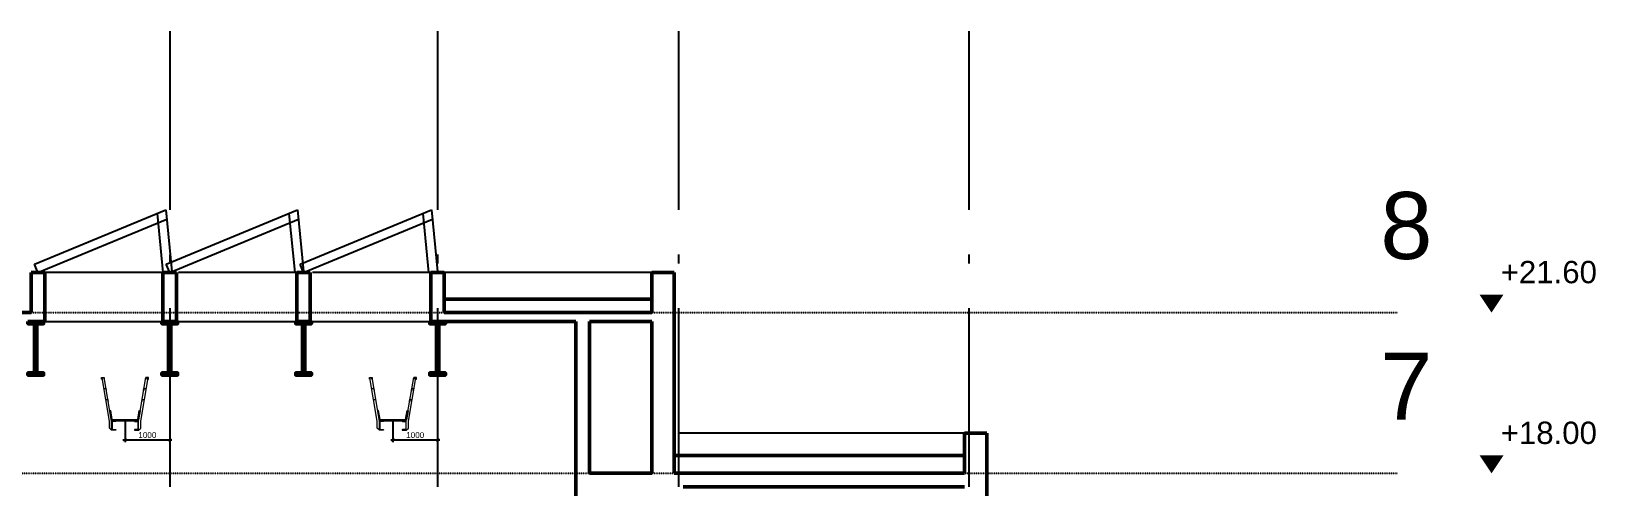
# Model space of a CAD drawing. Header units: millimetres. Extents: x 2558 to 253942, y 1343 to 186042.
# Drawn here: x 218901 to 253942, y 58118 to 68318 of the extents above; entities that cross this region are included whole.
import ezdxf
from ezdxf.enums import TextEntityAlignment as Align

# ---------------------------------------------------------------- set-up
doc = ezdxf.new("R2010")
doc.units = ezdxf.units.MM
doc.linetypes.add('DOT', pattern=[0.125, 0, -0.125])
doc.linetypes.add('OSY', pattern=[6200, 4000, -1000, 200, -1000])
for name, color, linetype in [('axes', 40, 'OSY'), ('dim100', 7, 'Continuous'), ('F', 4, 'Continuous'), ('P', 3, 'Continuous'), ('Text', 179, 'Continuous')]:
    doc.layers.add(name, color=color, linetype=linetype)
doc.layers.add('ST', color=5, linetype='Continuous', lineweight=50)
doc.styles.add('DIM', font='arial.ttf', dxfattribs={"height": 500})
doc.styles.add('dim200', font='arial.ttf')
doc.dimstyles.new('DIM 50', dxfattribs={"dimtxt": 130, "dimasz": 75, "dimexe": 50, "dimexo": 50, "dimgap": 40, "dimtad": 1, "dimdec": 0, "dimzin": 0, "dimdsep": 46, "dimtxsty": 'dim200', "dimblk": 'ARCHTICK', "dimcen": 50, "dimdle": 50, "dimclrd": 256, "dimclre": 256, "dimclrt": 256, "dimaunit": 1, "dimadec": 4, "dimazin": 0, "dimtfac": 1, "dimtdec": 0, "dimtix": 1, "dimtofl": 0, "dimtmove": 0, "dimatfit": 0, "dimldrblk": 'DOT', "dimfxl": 1, "dimtolj": 1, "dimtzin": 0, "dimarcsym": 0})

# ---------------------------------------------------------------- blocks, each defined once
blk = doc.blocks.new('_ArchTick')
at = {"color": 0, "linetype": 'ByBlock', "const_width": 0.15}
blk.add_lwpolyline([(-0.5, -0.5), (0.5, 0.5)], dxfattribs=at)
blk = doc.blocks.new('*D345')
at = {"layer": 'Defpoints', "color": 0, "transparency": 16777216}
for p in [(221001, 59618), (222001, 59618), (222001, 59168)]:
    blk.add_point(p, dxfattribs=at)
at = {"layer": 'dim100', "lineweight": -2, "transparency": 16777216}
for p, q in [((221001, 59568), (221001, 59118)), ((222001, 59568), (222001, 59118)), ((220951, 59168), (222051, 59168))]:
    blk.add_line(p, q, dxfattribs=at)
at = {"layer": 'dim100', "lineweight": -2, "transparency": 16777216, "xscale": 75, "yscale": 75, "zscale": 75, "rotation": 180}
blk.add_blockref('_ArchTick', (221001, 59168), dxfattribs=at)
at = {"layer": 'dim100', "lineweight": -2, "transparency": 16777216, "xscale": 75, "yscale": 75, "zscale": 75}
blk.add_blockref('_ArchTick', (222001, 59168), dxfattribs=at)
at = {"layer": 'dim100', "transparency": 16777216, "insert": (221501, 59274), "char_height": 130, "attachment_point": 5, "style": 'dim200'}
blk.add_mtext('\\A1;1000', dxfattribs=at)
blk = doc.blocks.new('_Dot')
at = {"layer": 'P', "color": 0, "lineweight": -2}
blk.add_line((-0.5, 0), (-1, 0), dxfattribs=at)
at = {"layer": 'P', "color": 0, "const_width": 0.5}
blk.add_lwpolyline([(-0.25, 0, 1), (0.25, 0, 1)], format="xyb", close=True, dxfattribs=at)
blk = doc.blocks.new('*D346')
at = {"layer": 'Defpoints', "color": 0, "transparency": 16777216}
for p in [(227001, 59618), (228001, 59618), (228001, 59168)]:
    blk.add_point(p, dxfattribs=at)
at = {"layer": 'dim100', "lineweight": -2, "transparency": 16777216}
for p, q in [((227001, 59568), (227001, 59118)), ((228001, 59568), (228001, 59118)), ((226951, 59168), (228051, 59168))]:
    blk.add_line(p, q, dxfattribs=at)
at = {"layer": 'dim100', "lineweight": -2, "transparency": 16777216, "xscale": 75, "yscale": 75, "zscale": 75, "rotation": 180}
blk.add_blockref('_ArchTick', (227001, 59168), dxfattribs=at)
at = {"layer": 'dim100', "lineweight": -2, "transparency": 16777216, "xscale": 75, "yscale": 75, "zscale": 75}
blk.add_blockref('_ArchTick', (228001, 59168), dxfattribs=at)
at = {"layer": 'dim100', "transparency": 16777216, "insert": (227501, 59274), "char_height": 130, "attachment_point": 5, "style": 'dim200'}
blk.add_mtext('\\A1;1000', dxfattribs=at)

msp = doc.modelspace()

# ---------------------------------------------------------------- linework, layer by layer
at = {"layer": 'axes'}
for p, q in [((222001.4, 68318.1), (222001.4, 20218.1)), ((228001.4, 68318.1), (228001.4, 20218.1)), ((233401.4, 68318.1), (233401.4, 20218.1)), ((239901.4, 68318.1), (239901.4, 20218.1))]:
    msp.add_line(p, q, dxfattribs=at)
at = {"layer": 'axes', "linetype": 'DOT'}
for p, q in [((126751.4, 62018.1), (249501.4, 62018.1)), ((126751.4, 58418.1), (249501.4, 58418.1))]:
    msp.add_line(p, q, dxfattribs=at)
at = {"layer": 'F'}
for p, q in [((232801.4, 62918.1), (228151.4, 62918.1)), ((239801.4, 59318.1), (233401.4, 59318.1))]:
    msp.add_line(p, q, dxfattribs=at)
at = {"layer": 'P'}
for p, q in [((218975, 63102.8), (221914.9, 64318.1)), ((221721.1, 64237.9), (221851.4, 62918.1)), ((221914.9, 64318.1), (222050.5, 62937.2)), ((221925, 63102.8), (224864.9, 64318.1)), ((224671.1, 64237.9), (224801.4, 62918.1)), ((224864.9, 64318.1), (225000.5, 62937.2)), ((224925, 63102.8), (227864.9, 64318.1)), ((227671.1, 64237.9), (227801.4, 62918.1)), ((227864.9, 64318.1), (228000.5, 62937.2)), ((219051.4, 62918), (221935.3, 64110.1)), ((222001.4, 62918), (224885.3, 64110.1)), ((225001.4, 62918), (227885.3, 64110.1)), ((219051.4, 62918), (218975, 63102.8)), ((222001.4, 62918), (221925, 63102.8)), ((225001.4, 62918), (224925, 63102.8)), ((221851.4, 62918.1), (219201.4, 62918.1)), ((224851.4, 62918.1), (222201.4, 62918.1)), ((227851.4, 62918.1), (225201.4, 62918.1)), ((219201.4, 61818.1), (221851.4, 61818.1)), ((222151.4, 61818.1), (227851.4, 61818.1)), ((222201.4, 61818.1), (224851.4, 61818.1))]:
    msp.add_line(p, q, dxfattribs=at)
at = {"layer": 'P', "lineweight": 0}
for p, q in [((220651.4, 59583.9), (220487.1, 60554.7)), ((220701.4, 59588.1), (220536.4, 60563.1)), ((221301.4, 59588.1), (221466.4, 60563.1)), ((221351.4, 59583.9), (221515.7, 60554.7)), ((226651.4, 59583.9), (226487.1, 60554.7)), ((226701.4, 59588.1), (226536.4, 60563.1)), ((227301.4, 59588.1), (227466.4, 60563.1)), ((227351.4, 59583.9), (227515.7, 60554.7)), ((220651.4, 59428.1), (220651.4, 59583.9)), ((221351.4, 59428.1), (221351.4, 59583.9)), ((226651.4, 59428.1), (226651.4, 59583.9)), ((227351.4, 59428.1), (227351.4, 59583.9)), ((220701.4, 59388.1), (220651.4, 59428.1)), ((221301.4, 59388.1), (221351.4, 59428.1)), ((226701.4, 59388.1), (226651.4, 59428.1)), ((227301.4, 59388.1), (227351.4, 59428.1))]:
    msp.add_line(p, q, dxfattribs=at)
at = {"layer": 'ST'}
for p, q in [((218901.4, 62918.1), (218901.4, 62018.1)), ((219201.4, 62918.1), (218901.4, 62918.1)), ((219201.4, 61818.1), (219201.4, 62918.1)), ((221851.4, 62918.1), (221851.4, 61818.1)), ((222151.4, 62918.1), (221851.4, 62918.1)), ((222151.4, 61818.1), (222151.4, 62918.1)), ((224851.4, 62918.1), (224851.4, 61818.1)), ((225151.4, 62918.1), (224851.4, 62918.1)), ((225151.4, 61818.1), (225151.4, 62918.1)), ((227851.4, 62918.1), (227851.4, 61818.1)), ((228151.4, 62918.1), (227851.4, 62918.1)), ((228151.4, 62018.1), (228151.4, 62918.1)), ((232801.4, 62018.1), (232801.4, 62918.1)), ((233301.4, 62918.1), (232801.4, 62918.1)), ((233301.4, 62918.1), (233301.4, 58418.1)), ((228151.4, 62318.1), (232801.4, 62318.1)), ((218901.4, 62018.1), (212351.4, 62018.1)), ((219201.4, 61818.1), (218901.4, 61818.1)), ((222151.4, 61818.1), (221851.4, 61818.1)), ((225151.4, 61818.1), (224851.4, 61818.1)), ((231101.4, 61818.1), (227851.4, 61818.1)), ((228151.4, 62018.1), (232801.4, 62018.1)), ((231101.4, 61818.1), (231101.4, 60168.1)), ((231401.4, 61818.1), (231401.4, 58418.1)), ((231401.4, 61818.1), (232801.4, 61818.1)), ((232801.4, 61818.1), (232801.4, 58418.1)), ((231101.4, 60168.1), (231101.4, 54818.1)), ((239801.4, 58418.1), (239801.4, 59318.1)), ((239801.4, 59318.1), (240301.4, 59318.1)), ((240301.4, 57318.1), (240301.4, 59318.1)), ((233301.4, 58818.1), (239801.4, 58818.1)), ((231401.4, 58418.1), (232801.4, 58418.1)), ((233301.4, 58418.1), (239801.4, 58418.1)), ((239801.4, 58118.1), (233501.4, 58118.1))]:
    msp.add_line(p, q, dxfattribs=at)
for points in [[(218826.4, 61818.1), (219176.4, 61818.1), (219176.4, 61768.1), (219026.4, 61768.1), (219026.4, 60668.1), (219176.4, 60668.1), (219176.4, 60618.1), (218826.4, 60618.1), (218826.4, 60668.1), (218976.4, 60668.1), (218976.4, 61768.1), (218826.4, 61768.1)], [(221826.4, 61818.1), (222176.4, 61818.1), (222176.4, 61768.1), (222026.4, 61768.1), (222026.4, 60668.1), (222176.4, 60668.1), (222176.4, 60618.1), (221826.4, 60618.1), (221826.4, 60668.1), (221976.4, 60668.1), (221976.4, 61768.1), (221826.4, 61768.1)], [(224826.4, 61818.1), (225176.4, 61818.1), (225176.4, 61768.1), (225026.4, 61768.1), (225026.4, 60668.1), (225176.4, 60668.1), (225176.4, 60618.1), (224826.4, 60618.1), (224826.4, 60668.1), (224976.4, 60668.1), (224976.4, 61768.1), (224826.4, 61768.1)], [(227826.4, 61818.1), (228176.4, 61818.1), (228176.4, 61768.1), (228026.4, 61768.1), (228026.4, 60668.1), (228176.4, 60668.1), (228176.4, 60618.1), (227826.4, 60618.1), (227826.4, 60668.1), (227976.4, 60668.1), (227976.4, 61768.1), (227826.4, 61768.1)]]:
    msp.add_lwpolyline(points, close=True, dxfattribs=at)
at = {"layer": 'ST', "lineweight": 0, "flags": 128}
for points in [[(220476.4, 60523.1), (220476.4, 60563.1), (220536.4, 60563.1), (220536.4, 60523.1), (220531.4, 60523.1), (220531.4, 60558.1), (220481.4, 60558.1), (220481.4, 60523.1)], [(220585.5, 60272.7), (220577.2, 60322), (220527.9, 60313.7), (220528.7, 60308.8), (220573.1, 60316.3), (220580.6, 60271.9)], [(221417.3, 60272.7), (221425.6, 60322), (221474.9, 60313.7), (221474.1, 60308.8), (221429.7, 60316.3), (221422.2, 60271.9)], [(221526.4, 60523.1), (221526.4, 60563.1), (221466.4, 60563.1), (221466.4, 60523.1), (221471.4, 60523.1), (221471.4, 60558.1), (221521.4, 60558.1), (221521.4, 60523.1)], [(226476.4, 60523.1), (226476.4, 60563.1), (226536.4, 60563.1), (226536.4, 60523.1), (226531.4, 60523.1), (226531.4, 60558.1), (226481.4, 60558.1), (226481.4, 60523.1)], [(226585.5, 60272.7), (226577.2, 60322), (226527.9, 60313.7), (226528.7, 60308.8), (226573.1, 60316.3), (226580.6, 60271.9)], [(227417.3, 60272.7), (227425.6, 60322), (227474.9, 60313.7), (227474.1, 60308.8), (227429.7, 60316.3), (227422.2, 60271.9)], [(227526.4, 60523.1), (227526.4, 60563.1), (227466.4, 60563.1), (227466.4, 60523.1), (227471.4, 60523.1), (227471.4, 60558.1), (227521.4, 60558.1), (227521.4, 60523.1)], [(220627.2, 60026.3), (220618.9, 60075.6), (220569.6, 60067.2), (220570.4, 60062.3), (220614.8, 60069.8), (220622.3, 60025.4)], [(221375.6, 60026.3), (221383.9, 60075.6), (221433.2, 60067.2), (221432.4, 60062.3), (221388, 60069.8), (221380.5, 60025.4)], [(226627.2, 60026.3), (226618.9, 60075.6), (226569.6, 60067.2), (226570.4, 60062.3), (226614.8, 60069.8), (226622.3, 60025.4)], [(227375.6, 60026.3), (227383.9, 60075.6), (227433.2, 60067.2), (227432.4, 60062.3), (227388, 60069.8), (227380.5, 60025.4)], [(220701.4, 59588.1), (220791.4, 59588.1), (220791.4, 59583.1), (220786.4, 59578.1), (220716.4, 59578.1), (220711.4, 59573.1), (220711.4, 59403.1), (220716.4, 59398.1), (220786.4, 59398.1), (220791.4, 59393.1), (220791.4, 59388.1), (220701.4, 59388.1)], [(221301.4, 59588.1), (221211.4, 59588.1), (221211.4, 59583.1), (221216.4, 59578.1), (221286.4, 59578.1), (221291.4, 59573.1), (221291.4, 59403.1), (221286.4, 59398.1), (221216.4, 59398.1), (221211.4, 59393.1), (221211.4, 59388.1), (221301.4, 59388.1)], [(226701.4, 59588.1), (226791.4, 59588.1), (226791.4, 59583.1), (226786.4, 59578.1), (226716.4, 59578.1), (226711.4, 59573.1), (226711.4, 59403.1), (226716.4, 59398.1), (226786.4, 59398.1), (226791.4, 59393.1), (226791.4, 59388.1), (226701.4, 59388.1)], [(227301.4, 59588.1), (227211.4, 59588.1), (227211.4, 59583.1), (227216.4, 59578.1), (227286.4, 59578.1), (227291.4, 59573.1), (227291.4, 59403.1), (227286.4, 59398.1), (227216.4, 59398.1), (227211.4, 59393.1), (227211.4, 59388.1), (227301.4, 59388.1)]]:
    msp.add_lwpolyline(points, close=True, dxfattribs=at)
at = {"layer": 'ST', "lineweight": 0}
for points in [[(220696.4, 59617.6), (220716.1, 59621), (220681.9, 59823.1), (220662.2, 59819.8)], [(220701.4, 59593.1), (221301.4, 59593.1), (221301.4, 59618.1), (220701.4, 59618.1)], [(221306.4, 59617.6), (221286.7, 59621), (221320.9, 59823.1), (221340.6, 59819.8)], [(226696.4, 59617.6), (226716.1, 59621), (226681.9, 59823.1), (226662.2, 59819.8)], [(226701.4, 59593.1), (227301.4, 59593.1), (227301.4, 59618.1), (226701.4, 59618.1)], [(227306.4, 59617.6), (227286.7, 59621), (227320.9, 59823.1), (227340.6, 59819.8)]]:
    msp.add_lwpolyline(points, close=True, dxfattribs=at)
at = {"layer": 'Text', "ltscale": 0.2}
for points in [[(253210.9, 62418.1, 0, 0, 0), (251608.5, 62418.1, 533.3, 0, 0), (251608.5, 62018.1, 0, 0, 0), (250701.4, 62018.1, 0, 0, 0), (252515.8, 62018.1, 0, 0, 0)], [(253210.9, 58818.1, 0, 0, 0), (251608.5, 58818.1, 533.3, 0, 0), (251608.5, 58418.1, 0, 0, 0), (250701.4, 58418.1, 0, 0, 0), (252515.8, 58418.1, 0, 0, 0)]]:
    msp.add_lwpolyline(points, format="xyseb", dxfattribs=at)

# ---------------------------------------------------------------- texts
at = {"layer": 'dim100', "color": 252, "style": 'dim200'}
for s, p in [('8', (249701.4, 63218.1)), ('7', (249701.4, 59618.1))]:
    msp.add_text(s, height=1500, dxfattribs=at).set_placement(p, align=Align.CENTER)
at = {"layer": 'Text', "style": 'DIM'}
for s, p in [('+21.60', (251814, 62675.2)), ('+18.00', (251814, 59075.2))]:
    msp.add_text(s, height=500, dxfattribs=at).set_placement(p)

# ---------------------------------------------------------------- dimensions: what is measured, and where the dimension line sits
at = {"layer": 'dim100'}
for base, p1, p2, picture, middle in [((222001.4, 59168.1), (221001.4, 59618.1), (222001.4, 59618.1), '*D345', (221501.4, 59274.4)), ((228001.4, 59168.1), (227001.4, 59618.1), (228001.4, 59618.1), '*D346', (227501.4, 59274.4))]:
    dim = msp.add_linear_dim(base=base, p1=p1, p2=p2, dimstyle='DIM 50', dxfattribs=at)
    dim.commit()
    dim.dimension.update_dxf_attribs({"geometry": picture, "text_midpoint": middle})

doc.saveas('drawing.dxf')
